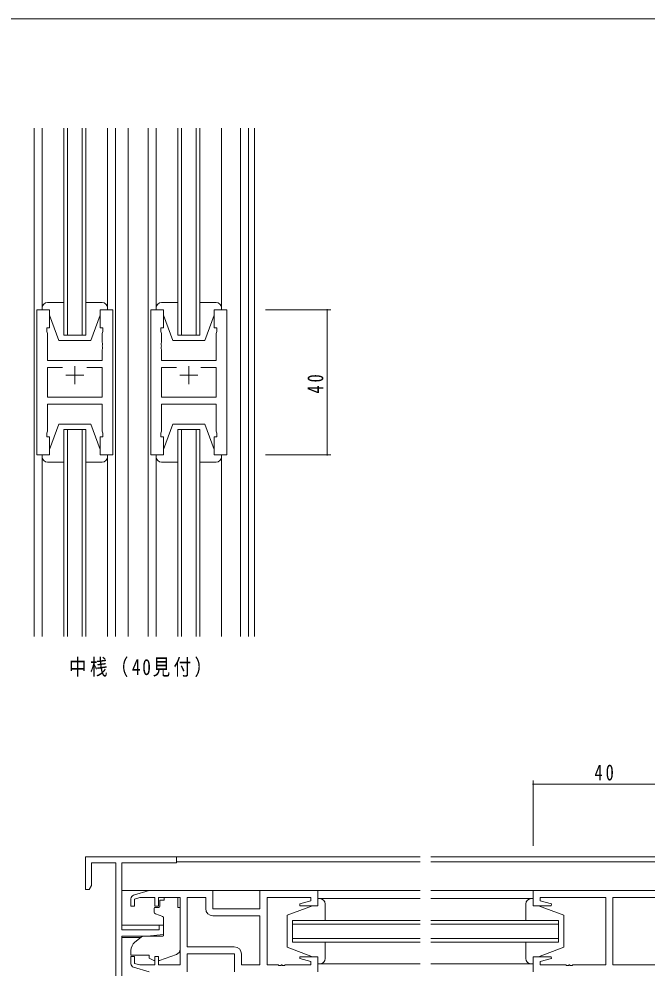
# Model space of a CAD drawing. Units: millimetres on the paper. Extents: x -397 to 397, y -282 to 282.
# Drawn here: x -217.6 to -44.6, y 17.9 to 279.3 of the extents above; entities that cross this region are included whole.
import ezdxf

# ---------------------------------------------------------------- set-up
doc = ezdxf.new("R2010")
doc.units = ezdxf.units.MM
for name, color, linetype, lineweight in [('0-1_YKK_ZWAK', 7, 'Continuous', 18), ('0-3_YKK_11', 7, 'Continuous', 18), ('0-4_YKK_12', 2, 'Continuous', 18), ('0-5_YKK_13', 4, 'Continuous', 18), ('0-7_YKK_D', 6, 'Continuous', 18)]:
    doc.layers.add(name, color=color, linetype=linetype, lineweight=lineweight)
doc.layers.add('0-2_USER1', color=7, linetype='Continuous')
doc.styles.add('ＭＳ ゴシック', font='')
doc.styles.get('ＭＳ ゴシック').set_extended_font_data('MS Gothic')

msp = doc.modelspace()

# ---------------------------------------------------------------- linework, layer by layer
at = {"layer": '0-1_YKK_ZWAK'}
msp.add_line((376.092, 279.3), (-393.908, 279.3), dxfattribs=at)
at = {"layer": '0-3_YKK_11'}
for p, q in [((-212.702, 199.205), (-209.202, 199.205)), ((-212.702, 159.205), (-212.702, 199.205)), ((-209.202, 199.205), (-209.202, 194.205)), ((-195.202, 199.205), (-191.702, 199.205)), ((-195.202, 194.205), (-195.202, 199.205)), ((-191.702, 199.205), (-191.702, 159.205)), ((-177.802, 199.205), (-181.302, 199.205)), ((-181.302, 199.205), (-181.302, 159.205)), ((-177.802, 194.205), (-177.802, 199.205)), ((-163.802, 199.205), (-163.802, 194.205)), ((-160.302, 199.205), (-163.802, 199.205)), ((-160.302, 159.205), (-160.302, 199.205)), ((-209.902, 194.205), (-209.902, 193.205)), ((-209.202, 194.205), (-209.902, 194.205)), ((-194.502, 194.205), (-195.202, 194.205)), ((-194.502, 193.205), (-194.502, 194.205)), ((-178.502, 194.205), (-177.802, 194.205)), ((-178.502, 193.205), (-178.502, 194.205)), ((-163.802, 194.205), (-163.102, 194.205)), ((-163.102, 194.205), (-163.102, 193.205)), ((-209.902, 193.205), (-209.702, 192.655)), ((-209.702, 192.655), (-209.702, 185.205)), ((-194.702, 192.655), (-194.502, 193.205)), ((-194.702, 190.163), (-194.702, 192.655)), ((-178.302, 192.655), (-178.502, 193.205)), ((-178.302, 190.163), (-178.302, 192.655)), ((-163.102, 193.205), (-163.302, 192.655)), ((-163.302, 192.655), (-163.302, 185.205)), ((-194.582, 189.98), (-194.702, 190.163)), ((-194.702, 189.246), (-194.582, 189.43)), ((-194.702, 189.163), (-194.702, 189.246)), ((-194.582, 188.98), (-194.702, 189.163)), ((-194.702, 188.246), (-194.582, 188.43)), ((-194.702, 185.205), (-194.702, 188.246)), ((-194.582, 189.43), (-194.582, 189.98)), ((-194.582, 188.43), (-194.582, 188.98)), ((-178.422, 189.98), (-178.302, 190.163)), ((-178.422, 189.43), (-178.422, 189.98)), ((-178.302, 189.246), (-178.422, 189.43)), ((-178.422, 188.98), (-178.302, 189.163)), ((-178.422, 188.43), (-178.422, 188.98)), ((-178.302, 188.246), (-178.422, 188.43)), ((-178.302, 189.163), (-178.302, 189.246)), ((-178.302, 185.205), (-178.302, 188.246)), ((-209.702, 185.205), (-194.702, 185.205)), ((-209.702, 183.275), (-205.553, 183.275)), ((-209.702, 175.135), (-209.702, 183.275)), ((-202.202, 183.705), (-202.202, 178.705)), ((-198.852, 183.275), (-194.702, 183.275)), ((-198.852, 183.275), (-194.702, 183.275)), ((-194.702, 183.275), (-194.702, 175.135)), ((-163.302, 185.205), (-178.302, 185.205)), ((-174.153, 183.275), (-178.302, 183.275)), ((-178.302, 183.275), (-178.302, 175.135)), ((-174.153, 183.275), (-178.302, 183.275)), ((-170.802, 183.705), (-170.802, 178.705)), ((-163.302, 183.275), (-167.452, 183.275)), ((-163.302, 175.135), (-163.302, 183.275)), ((-199.702, 181.205), (-204.702, 181.205)), ((-173.302, 181.205), (-168.302, 181.205)), ((-194.702, 175.135), (-209.702, 175.135)), ((-209.702, 173.205), (-209.702, 165.754)), ((-194.702, 173.205), (-209.702, 173.205)), ((-194.702, 165.754), (-194.702, 173.205)), ((-178.302, 175.135), (-163.302, 175.135)), ((-178.302, 173.205), (-163.302, 173.205)), ((-178.302, 165.754), (-178.302, 173.205)), ((-163.302, 173.205), (-163.302, 165.754)), ((-209.702, 165.754), (-209.902, 165.205)), ((-209.902, 165.205), (-209.902, 164.205)), ((-194.502, 165.205), (-194.702, 165.754)), ((-194.502, 164.205), (-194.502, 165.205)), ((-178.502, 165.205), (-178.302, 165.754)), ((-178.502, 164.205), (-178.502, 165.205)), ((-163.302, 165.754), (-163.102, 165.205)), ((-163.102, 165.205), (-163.102, 164.205)), ((-209.902, 164.205), (-209.202, 164.205)), ((-209.202, 164.205), (-209.202, 159.205)), ((-195.202, 164.205), (-194.502, 164.205)), ((-195.202, 159.205), (-195.202, 164.205)), ((-177.802, 164.205), (-178.502, 164.205)), ((-177.802, 159.205), (-177.802, 164.205)), ((-163.802, 164.205), (-163.802, 159.205)), ((-163.102, 164.205), (-163.802, 164.205)), ((-209.202, 159.205), (-212.702, 159.205)), ((-191.702, 159.205), (-195.202, 159.205)), ((-181.302, 159.205), (-177.802, 159.205)), ((-163.802, 159.205), (-160.302, 159.205)), ((-199.231, 48.484), (-199.231, 39.484)), ((-174.231, 48.484), (-199.231, 48.484)), ((-174.231, 46.854), (-174.231, 48.484)), ((-197.601, 46.854), (-190.861, 46.854)), ((-197.601, 40.576), (-197.601, 46.854)), ((-190.861, 46.854), (-190.861, -19.886)), ((-189.231, 46.854), (-174.231, 46.854)), ((-189.231, 28.384), (-189.231, 46.854)), ((-199.231, 39.484), (-198.231, 39.484)), ((-198.231, 39.484), (-197.601, 40.576)), ((-186.731, 34.884), (-186.731, 36.94)), ((-186.019, 37.898), (-181.731, 39.184)), ((-184.337, 37.254), (-185.731, 36.836)), ((-185.731, 36.836), (-185.731, 34.884)), ((-180.131, 37.254), (-184.337, 37.254)), ((-181.731, 39.184), (-164.231, 39.184)), ((-180.131, 34.884), (-180.131, 37.254)), ((-179.131, 37.254), (-179.131, 34.884)), ((-173.231, 37.254), (-179.131, 37.254)), ((-173.231, 18.714), (-173.231, 37.254)), ((-171.301, 23.714), (-171.301, 37.254)), ((-171.301, 37.254), (-166.161, 37.254)), ((-171.301, 23.714), (-171.301, 37.254)), ((-166.161, 37.254), (-166.161, 34.254)), ((-164.231, 39.184), (-164.231, 34.184)), ((-151.231, 39.184), (-135.231, 39.184)), ((-151.231, 34.184), (-151.231, 39.184)), ((-149.231, 37.254), (-149.231, 18.714)), ((-137.161, 37.254), (-149.231, 37.254)), ((-137.161, 36.337), (-137.161, 37.254)), ((-135.231, 39.184), (-135.231, 34.984)), ((-75.981, 39.184), (-75.981, 34.984)), ((-36.981, 39.184), (-75.981, 39.184)), ((-74.051, 37.254), (-55.981, 37.254)), ((-74.051, 36.337), (-74.051, 37.254)), ((-55.981, 37.254), (-55.981, 18.714)), ((-53.981, 37.254), (-53.981, 18.714)), ((-37.911, 37.254), (-53.981, 37.254)), ((-185.731, 34.884), (-186.731, 34.884)), ((-179.131, 34.884), (-180.131, 34.884)), ((-164.231, 34.184), (-151.231, 34.184)), ((-140.261, 35.507), (-137.161, 36.337)), ((-140.192, 34.984), (-140.261, 35.507)), ((-135.231, 34.984), (-140.192, 34.984)), ((-75.981, 34.984), (-71.021, 34.984)), ((-70.952, 35.507), (-74.051, 36.337)), ((-71.021, 34.984), (-70.952, 35.507)), ((-164.161, 32.254), (-151.231, 32.254)), ((-151.231, 32.254), (-151.231, 18.714)), ((-178.931, 29.684), (-178.931, 28.384)), ((-177.731, 29.684), (-178.931, 29.684)), ((-177.731, 27.078), (-177.731, 29.684)), ((-178.931, 28.384), (-189.231, 28.384)), ((-189.231, 26.684), (-182.231, 26.684)), ((-189.231, 11.684), (-189.231, 26.684)), ((-182.231, 26.684), (-177.731, 27.078)), ((-158.301, 23.714), (-171.301, 23.714)), ((-186.731, 21.084), (-185.731, 21.084)), ((-186.731, 19.028), (-186.731, 21.084)), ((-185.731, 21.084), (-185.731, 19.133)), ((-180.131, 21.084), (-179.131, 21.084)), ((-180.131, 18.714), (-180.131, 21.084)), ((-179.131, 21.084), (-179.131, 18.714)), ((-171.231, 21.784), (-171.231, 16.784)), ((-158.231, 21.784), (-171.231, 21.784)), ((-158.231, 16.784), (-158.231, 21.784)), ((-156.301, 18.714), (-156.301, 21.714)), ((-140.261, 20.462), (-140.192, 20.984)), ((-140.192, 20.984), (-135.231, 20.984)), ((-135.231, 20.984), (-135.231, 16.784)), ((-75.981, 20.984), (-75.981, 16.784)), ((-71.021, 20.984), (-75.981, 20.984)), ((-70.952, 20.462), (-71.021, 20.984)), ((-185.731, 19.133), (-184.337, 18.714)), ((-184.337, 18.714), (-180.131, 18.714)), ((-179.131, 18.714), (-173.231, 18.714)), ((-151.231, 18.714), (-156.301, 18.714)), ((-149.231, 18.714), (-146.19, 18.714)), ((-146.19, 18.714), (-146.006, 18.594)), ((-146.006, 18.594), (-145.456, 18.594)), ((-145.456, 18.594), (-145.273, 18.714)), ((-145.273, 18.714), (-145.19, 18.714)), ((-145.19, 18.714), (-145.006, 18.594)), ((-145.006, 18.594), (-144.456, 18.594)), ((-144.456, 18.594), (-144.273, 18.714)), ((-144.273, 18.714), (-137.161, 18.714)), ((-137.161, 19.632), (-140.261, 20.462)), ((-137.161, 18.714), (-137.161, 19.632)), ((-74.051, 19.632), (-70.952, 20.462)), ((-74.051, 18.714), (-74.051, 19.632)), ((-66.94, 18.714), (-74.051, 18.714)), ((-66.756, 18.594), (-66.94, 18.714)), ((-66.206, 18.594), (-66.756, 18.594)), ((-66.023, 18.714), (-66.206, 18.594)), ((-65.94, 18.714), (-66.023, 18.714)), ((-65.756, 18.594), (-65.94, 18.714)), ((-65.206, 18.594), (-65.756, 18.594)), ((-65.023, 18.714), (-65.206, 18.594)), ((-55.981, 18.714), (-65.023, 18.714)), ((-53.981, 18.714), (-37.911, 18.714)), ((-181.731, 16.784), (-186.019, 18.071))]:
    msp.add_line(p, q, dxfattribs=at)
for centre, radius, start, end in [((-185.731, 36.94), 1, 106.69926, 180.00004), ((-164.161, 34.254), 2, 180.00001, 269.99999), ((-158.301, 21.714), 2, 0.00001, 89.99999), ((-185.731, 19.028), 1, 179.99996, 253.30074)]:
    msp.add_arc(centre, radius, start, end, dxfattribs=at)
at = {"layer": '0-4_YKK_12'}
for p, q in [((-213.402, 249.205), (-213.402, 109.205)), ((-205.202, 192.205), (-205.202, 249.205)), ((-204.202, 249.205), (-204.202, 192.205)), ((-200.202, 192.205), (-200.202, 249.205)), ((-191.002, 249.205), (-191.002, 109.205)), ((-187.502, 249.205), (-187.502, 109.205)), ((-182.002, 109.205), (-182.002, 249.205)), ((-173.802, 192.205), (-173.802, 249.205)), ((-172.802, 249.205), (-172.802, 192.205)), ((-168.802, 192.205), (-168.802, 249.205)), ((-156.602, 249.205), (-156.602, 109.205)), ((-154.332, 249.205), (-154.332, 109.205)), ((-152.702, 249.205), (-152.702, 109.205)), ((-204.202, 166.205), (-204.202, 109.205)), ((-200.202, 109.205), (-200.202, 166.205)), ((-172.802, 166.205), (-172.802, 109.205)), ((-168.802, 109.205), (-168.802, 166.205)), ((-174.531, 48.484), (-107.106, 48.484)), ((-107.106, 47.084), (-174.231, 47.084)), ((-104.106, 48.484), (-7.856, 48.484)), ((-7.856, 47.084), (-104.106, 47.084)), ((-189.231, 39.184), (-150.731, 39.184)), ((-135.731, 39.184), (-107.106, 39.184)), ((-104.106, 39.184), (-7.856, 39.184)), ((-189.231, 29.684), (-177.731, 29.684)), ((-142.231, 30.984), (-142.231, 24.984)), ((-107.106, 30.984), (-142.231, 30.984)), ((-142.231, 29.984), (-107.106, 29.984)), ((-68.981, 30.984), (-104.106, 30.984)), ((-104.106, 29.984), (-68.981, 29.984)), ((-68.981, 24.984), (-68.981, 30.984)), ((-189.231, 26.284), (-184.108, 26.284)), ((-107.106, 25.984), (-142.231, 25.984)), ((-142.231, 24.984), (-107.106, 24.984)), ((-68.981, 25.984), (-104.106, 25.984)), ((-104.106, 24.984), (-68.981, 24.984))]:
    msp.add_line(p, q, dxfattribs=at)
for points in [[(-199.202, 249.205), (-199.202, 192.205), (-205.202, 192.205)], [(-167.802, 249.205), (-167.802, 192.205), (-173.802, 192.205)], [(-205.202, 109.205), (-205.202, 166.205), (-199.202, 166.205), (-199.202, 109.205)], [(-173.802, 109.205), (-173.802, 166.205), (-167.802, 166.205), (-167.802, 109.205)]]:
    msp.add_lwpolyline(points, dxfattribs=at)
at = {"layer": '0-5_YKK_13'}
for p, q in [((-211.202, 199.705), (-211.202, 249.205)), ((-193.202, 199.705), (-193.202, 249.205)), ((-179.802, 199.705), (-179.802, 249.205)), ((-161.802, 199.705), (-161.802, 249.205)), ((-205.202, 201.205), (-209.702, 201.205)), ((-194.702, 201.205), (-199.202, 201.205)), ((-195.202, 197.705), (-195.202, 199.205)), ((-173.802, 201.205), (-178.302, 201.205)), ((-163.302, 201.205), (-167.802, 201.205)), ((-163.802, 197.705), (-163.802, 199.205)), ((-209.202, 197.705), (-206.602, 190.705)), ((-195.202, 197.705), (-197.802, 190.705)), ((-177.802, 197.705), (-175.202, 190.705)), ((-163.802, 197.705), (-166.402, 190.705)), ((-206.602, 190.705), (-197.802, 190.705)), ((-175.202, 190.705), (-166.402, 190.705)), ((-209.202, 160.705), (-206.602, 167.705)), ((-206.602, 167.705), (-197.802, 167.705)), ((-195.202, 160.705), (-197.802, 167.705)), ((-177.802, 160.705), (-175.202, 167.705)), ((-177.802, 160.705), (-175.202, 167.705)), ((-175.202, 167.705), (-166.402, 167.705)), ((-175.202, 167.705), (-166.402, 167.705)), ((-163.802, 160.705), (-166.402, 167.705)), ((-163.802, 160.705), (-166.402, 167.705)), ((-195.202, 160.705), (-195.202, 159.205)), ((-177.802, 159.205), (-177.802, 160.705)), ((-163.802, 160.705), (-163.802, 159.205)), ((-163.802, 160.705), (-163.802, 159.205)), ((-211.202, 158.705), (-211.202, 109.205)), ((-205.202, 157.205), (-209.702, 157.205)), ((-194.702, 157.205), (-199.202, 157.205)), ((-193.202, 158.705), (-193.202, 109.205)), ((-179.802, 159.205), (-177.802, 159.205)), ((-179.802, 158.705), (-179.802, 159.205)), ((-179.802, 158.705), (-179.802, 109.205)), ((-174.202, 157.205), (-178.302, 157.205)), ((-173.802, 157.205), (-178.302, 157.205)), ((-163.302, 157.205), (-167.802, 157.205)), ((-163.302, 157.205), (-167.402, 157.205)), ((-163.802, 159.205), (-161.802, 159.205)), ((-161.802, 159.205), (-161.802, 158.705)), ((-161.802, 158.705), (-161.802, 109.205)), ((-177.631, 37.254), (-177.631, 36.584)), ((-177.631, 37.254), (-173.831, 37.254)), ((-173.831, 37.254), (-173.831, 36.584)), ((-135.231, 36.985), (-107.106, 36.985)), ((-135.231, 36.984), (-135.231, 34.984)), ((-134.731, 36.984), (-135.231, 36.984)), ((-135.231, 36.984), (-135.231, 34.984)), ((-134.731, 36.984), (-135.231, 36.984)), ((-104.106, 36.984), (-75.981, 36.983)), ((-76.481, 36.984), (-75.981, 36.984)), ((-75.981, 36.984), (-75.981, 34.984)), ((-180.331, 34.284), (-180.331, 33.234)), ((-179.101, 34.584), (-180.031, 34.584)), ((-178.801, 35.584), (-178.801, 36.584)), ((-177.631, 36.584), (-178.801, 36.584)), ((-178.801, 35.584), (-178.801, 34.884)), ((-173.831, 35.584), (-173.831, 36.584)), ((-173.831, 34.584), (-173.831, 35.584)), ((-173.831, 34.584), (-173.231, 34.584)), ((-173.231, 23.029), (-173.231, 34.584)), ((-136.731, 34.984), (-143.731, 32.384)), ((-136.731, 34.984), (-143.731, 32.384)), ((-135.231, 34.984), (-136.731, 34.984)), ((-135.231, 34.984), (-136.731, 34.984)), ((-133.231, 30.984), (-133.231, 35.484)), ((-133.231, 31.384), (-133.231, 35.484)), ((-77.981, 30.984), (-77.981, 35.484)), ((-75.981, 34.984), (-74.481, 34.984)), ((-74.481, 34.984), (-67.481, 32.384)), ((-180.002, 32.765), (-178.002, 32.036)), ((-177.731, 31.588), (-177.731, 26.982)), ((-143.731, 32.384), (-143.731, 23.584)), ((-143.731, 32.384), (-143.731, 23.584)), ((-67.481, 32.384), (-67.481, 23.584)), ((-183.968, 26.402), (-185.66, 24.982)), ((-177.948, 26.682), (-183.334, 26.635)), ((-136.731, 20.984), (-143.731, 23.584)), ((-136.731, 20.984), (-143.731, 23.584)), ((-133.231, 20.484), (-133.231, 24.984)), ((-133.231, 20.484), (-133.231, 24.584)), ((-77.981, 20.484), (-77.981, 24.984)), ((-74.481, 20.984), (-67.481, 23.584)), ((-186.731, 22.684), (-186.731, 21.384)), ((-186.731, 21.384), (-181.731, 21.384)), ((-181.731, 21.384), (-181.731, 21.084)), ((-181.731, 21.084), (-181.731, 20.587)), ((-178.86, 19.944), (-174.222, 21.618)), ((-136.731, 20.984), (-135.231, 20.984)), ((-136.731, 20.984), (-135.231, 20.984)), ((-135.231, 20.984), (-135.231, 18.984)), ((-135.231, 20.984), (-135.231, 18.984)), ((-75.981, 20.984), (-75.981, 18.984)), ((-74.481, 20.984), (-75.981, 20.984)), ((-180.425, 19.978), (-181.731, 20.587)), ((-135.231, 18.983), (-107.106, 18.985)), ((-135.231, 18.984), (-134.731, 18.984)), ((-135.231, 18.984), (-134.731, 18.984)), ((-75.981, 18.984), (-104.106, 18.984)), ((-75.981, 18.984), (-76.481, 18.984))]:
    msp.add_line(p, q, dxfattribs=at)
for points in [[(-211.202, 199.705), (-211.202, 199.205), (-209.202, 199.205), (-209.202, 197.705)], [(-195.202, 199.205), (-193.202, 199.205), (-193.202, 199.705)], [(-179.802, 199.705), (-179.802, 199.205), (-177.802, 199.205), (-177.802, 197.705)], [(-163.802, 199.205), (-161.802, 199.205), (-161.802, 199.705)], [(-211.202, 158.705), (-211.202, 159.205), (-209.202, 159.205), (-209.202, 160.705)], [(-179.802, 158.705), (-179.802, 159.205), (-177.802, 159.205), (-177.802, 160.705)], [(-195.202, 159.205), (-193.202, 159.205), (-193.202, 158.705)], [(-163.802, 159.205), (-161.802, 159.205), (-161.802, 158.705)]]:
    msp.add_lwpolyline(points, dxfattribs=at)
for centre, radius, start, end in [((-209.702, 199.705), 1.5, 90, 180), ((-194.702, 199.705), 1.5, 0, 90), ((-178.302, 199.705), 1.5, 90, 180), ((-163.302, 199.705), 1.5, 0, 90), ((-209.702, 158.705), 1.5, 180, 270), ((-194.702, 158.705), 1.5, 270, 0), ((-178.302, 158.705), 1.5, 180, 270), ((-178.302, 158.705), 1.5, 180, 270), ((-163.302, 158.705), 1.5, 270, 0), ((-163.302, 158.705), 1.5, 270, 0), ((-134.731, 35.484), 1.5, 0, 90), ((-134.731, 35.484), 1.5, 0, 90), ((-76.481, 35.484), 1.5, 90, 180), ((-180.031, 34.284), 0.3, 90, 180), ((-179.101, 34.884), 0.3, 270, 0), ((-179.831, 33.234), 0.5, 180, 250), ((-178.231, 31.588), 0.5, 0, 70), ((-183.326, 25.635), 1, 90.5, 130), ((-178.031, 26.982), 0.3, 270.5, 0), ((-183.731, 22.684), 3, 130, 180), ((-174.731, 23.029), 1.5, 289.85326, 0), ((-180.002, 20.884), 1, 245, 262.59308), ((-179.199, 20.884), 1, 273.88684, 289.85326), ((-134.731, 20.484), 1.5, 270, 0), ((-134.731, 20.484), 1.5, 270, 0), ((-76.481, 20.484), 1.5, 180, 270)]:
    msp.add_arc(centre, radius, start, end, dxfattribs=at)
at = {"layer": '0-7_YKK_D'}
for p, q in [((-149.702, 199.205), (-131.702, 199.205)), ((-132.702, 199.205), (-132.702, 159.205)), ((-149.702, 159.205), (-131.702, 159.205)), ((-75.981, 51.484), (-75.981, 69.484)), ((-75.981, 68.484), (-35.981, 68.484))]:
    msp.add_line(p, q, dxfattribs=at)
for centre, start, end in [((-132.702, 199.205), 90, 270), ((-132.702, 199.205), 270, 90), ((-132.702, 159.205), 90, 270), ((-132.702, 159.205), 270, 90), ((-75.981, 68.484), 0, 180), ((-75.981, 68.484), 180, 0)]:
    msp.add_arc(centre, 0.106, start, end, dxfattribs=at)

# ---------------------------------------------------------------- texts
at = {"layer": '0-2_USER1', "insert": (-203.783, 98.012), "char_height": 4.399, "attachment_point": 7, "style": 'ＭＳ ゴシック'}
msp.add_mtext('\\T1.2;\\W0.8;中桟（40見付）', dxfattribs=at)
at = {"layer": '0-7_YKK_D', "color": 7, "insert": (-133.702, 176.11), "char_height": 4.399, "attachment_point": 7, "rotation": 90, "style": 'ＭＳ ゴシック'}
msp.add_mtext('\\T1.37;\\W0.75;40', dxfattribs=at)
at = {"layer": '0-7_YKK_D', "color": 7, "insert": (-59.076, 69.484), "char_height": 4.399, "attachment_point": 7, "style": 'ＭＳ ゴシック'}
msp.add_mtext('\\T1.37;\\W0.75;40', dxfattribs=at)

doc.saveas('drawing.dxf')
